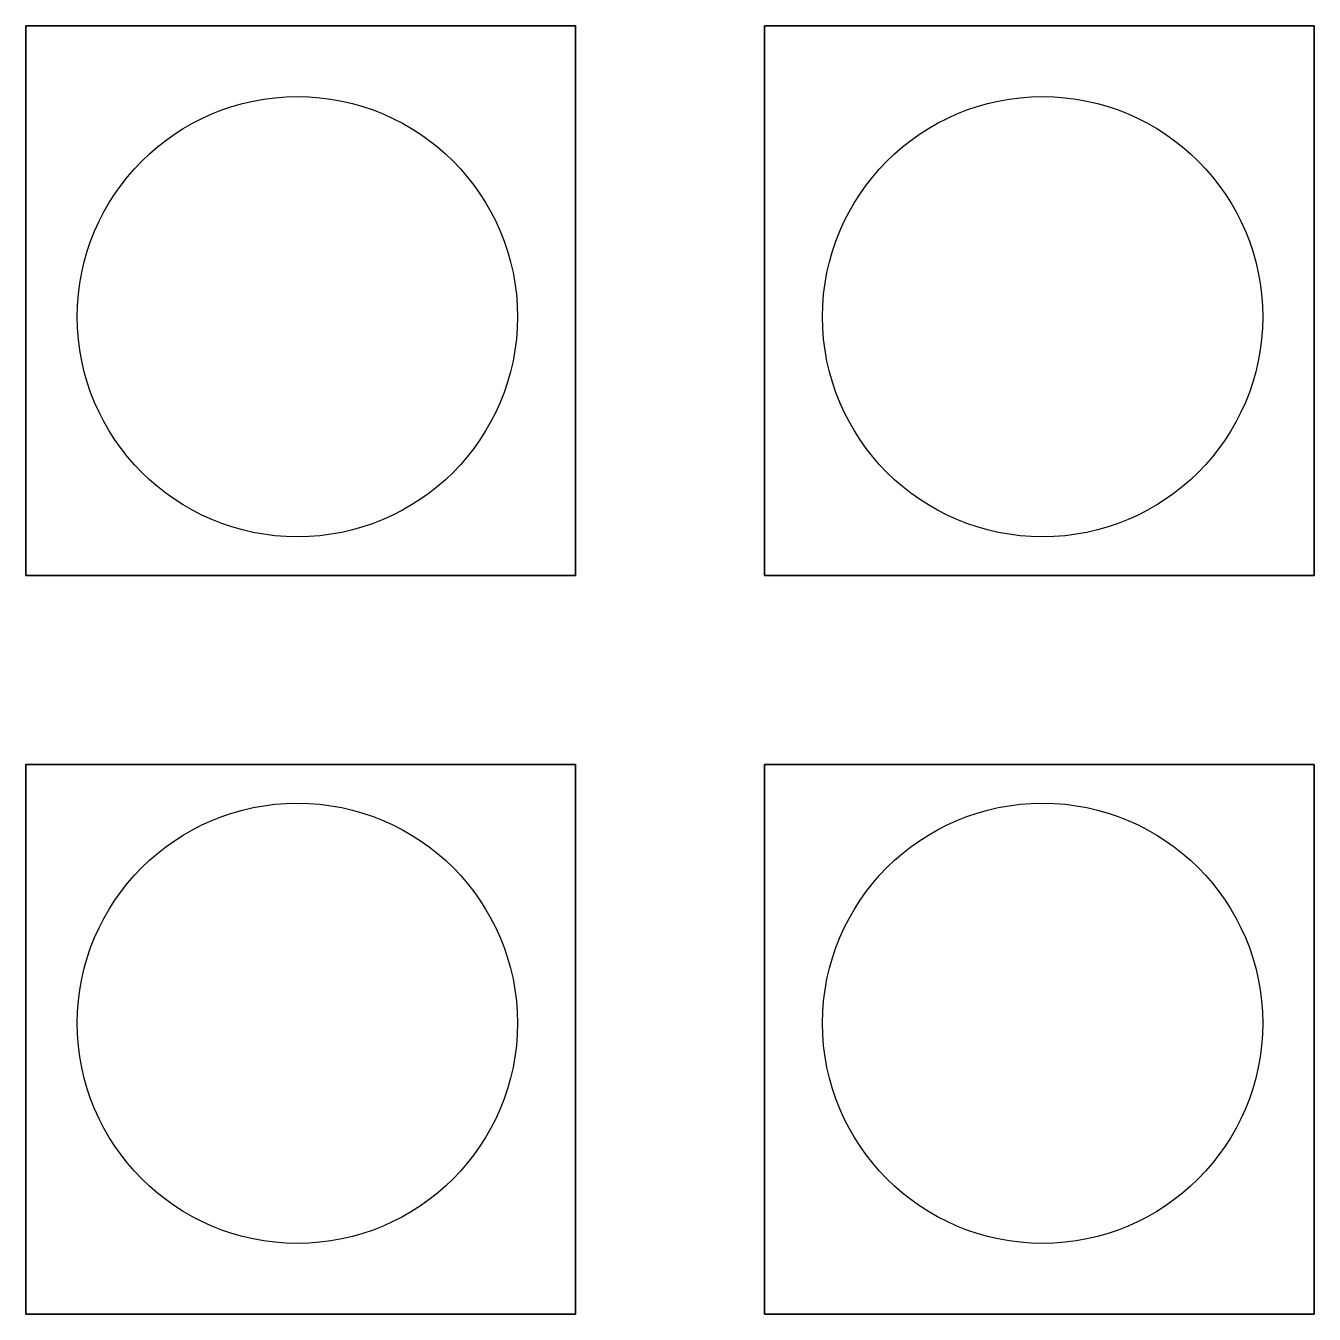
# Model space of a CAD drawing. Header units: millimetres. Extents: x 0 to 120, y 0 to 120.
import ezdxf

# ---------------------------------------------------------------- set-up
doc = ezdxf.new("R2010")
doc.units = ezdxf.units.MM
doc.layers.get('0').update_dxf_attribs({"lineweight": 25, "true_color": 0xffffff})
picture_1 = doc.add_image_def('image1.png', size_in_pixel=(512, 512))

msp = doc.modelspace()

# ---------------------------------------------------------------- linework, layer by layer
at = {"color": 3, "true_color": 0x00ff00}
for p, q in [((0, 120), (51.2, 120)), ((0, 68.8), (0, 120)), ((51.2, 120), (51.2, 68.8)), ((120, 120), (68.8, 120)), ((68.8, 120), (68.8, 68.8)), ((120, 68.8), (120, 120)), ((51.2, 68.8), (0, 68.8)), ((68.8, 68.8), (120, 68.8)), ((51.2, 51.2), (0, 51.2)), ((0, 51.2), (0, 0)), ((51.2, 0), (51.2, 51.2)), ((68.8, 0), (68.8, 51.2)), ((68.8, 51.2), (120, 51.2)), ((120, 51.2), (120, 0)), ((0, 0), (51.2, 0)), ((120, 0), (68.8, 0))]:
    msp.add_line(p, q, dxfattribs=at)
for centre in [(25.3, 92.9), (94.7, 92.9), (25.3, 27.1), (94.7, 27.1)]:
    msp.add_circle(centre, 20.5, dxfattribs=at)

# ---------------------------------------------------------------- pictures from other files: only their frames are drawn
image = msp.add_image(picture_1, insert=(0, 120), size_in_units=(51.2, 51.2))
image.dxf.v_pixel = (6e-18, -0.1)
image.dxf.flags = 7
image = msp.add_image(picture_1, insert=(120, 120), size_in_units=(51.2, 51.2), rotation=-180)
image.dxf.flags = 7
image = msp.add_image(picture_1, insert=(0, 0), size_in_units=(51.2, 51.2))
image.dxf.flags = 7
image = msp.add_image(picture_1, insert=(120, 0), size_in_units=(51.2, 51.2), rotation=180)
image.dxf.v_pixel = (6e-18, 0.1)
image.dxf.flags = 7

doc.saveas('drawing.dxf')
